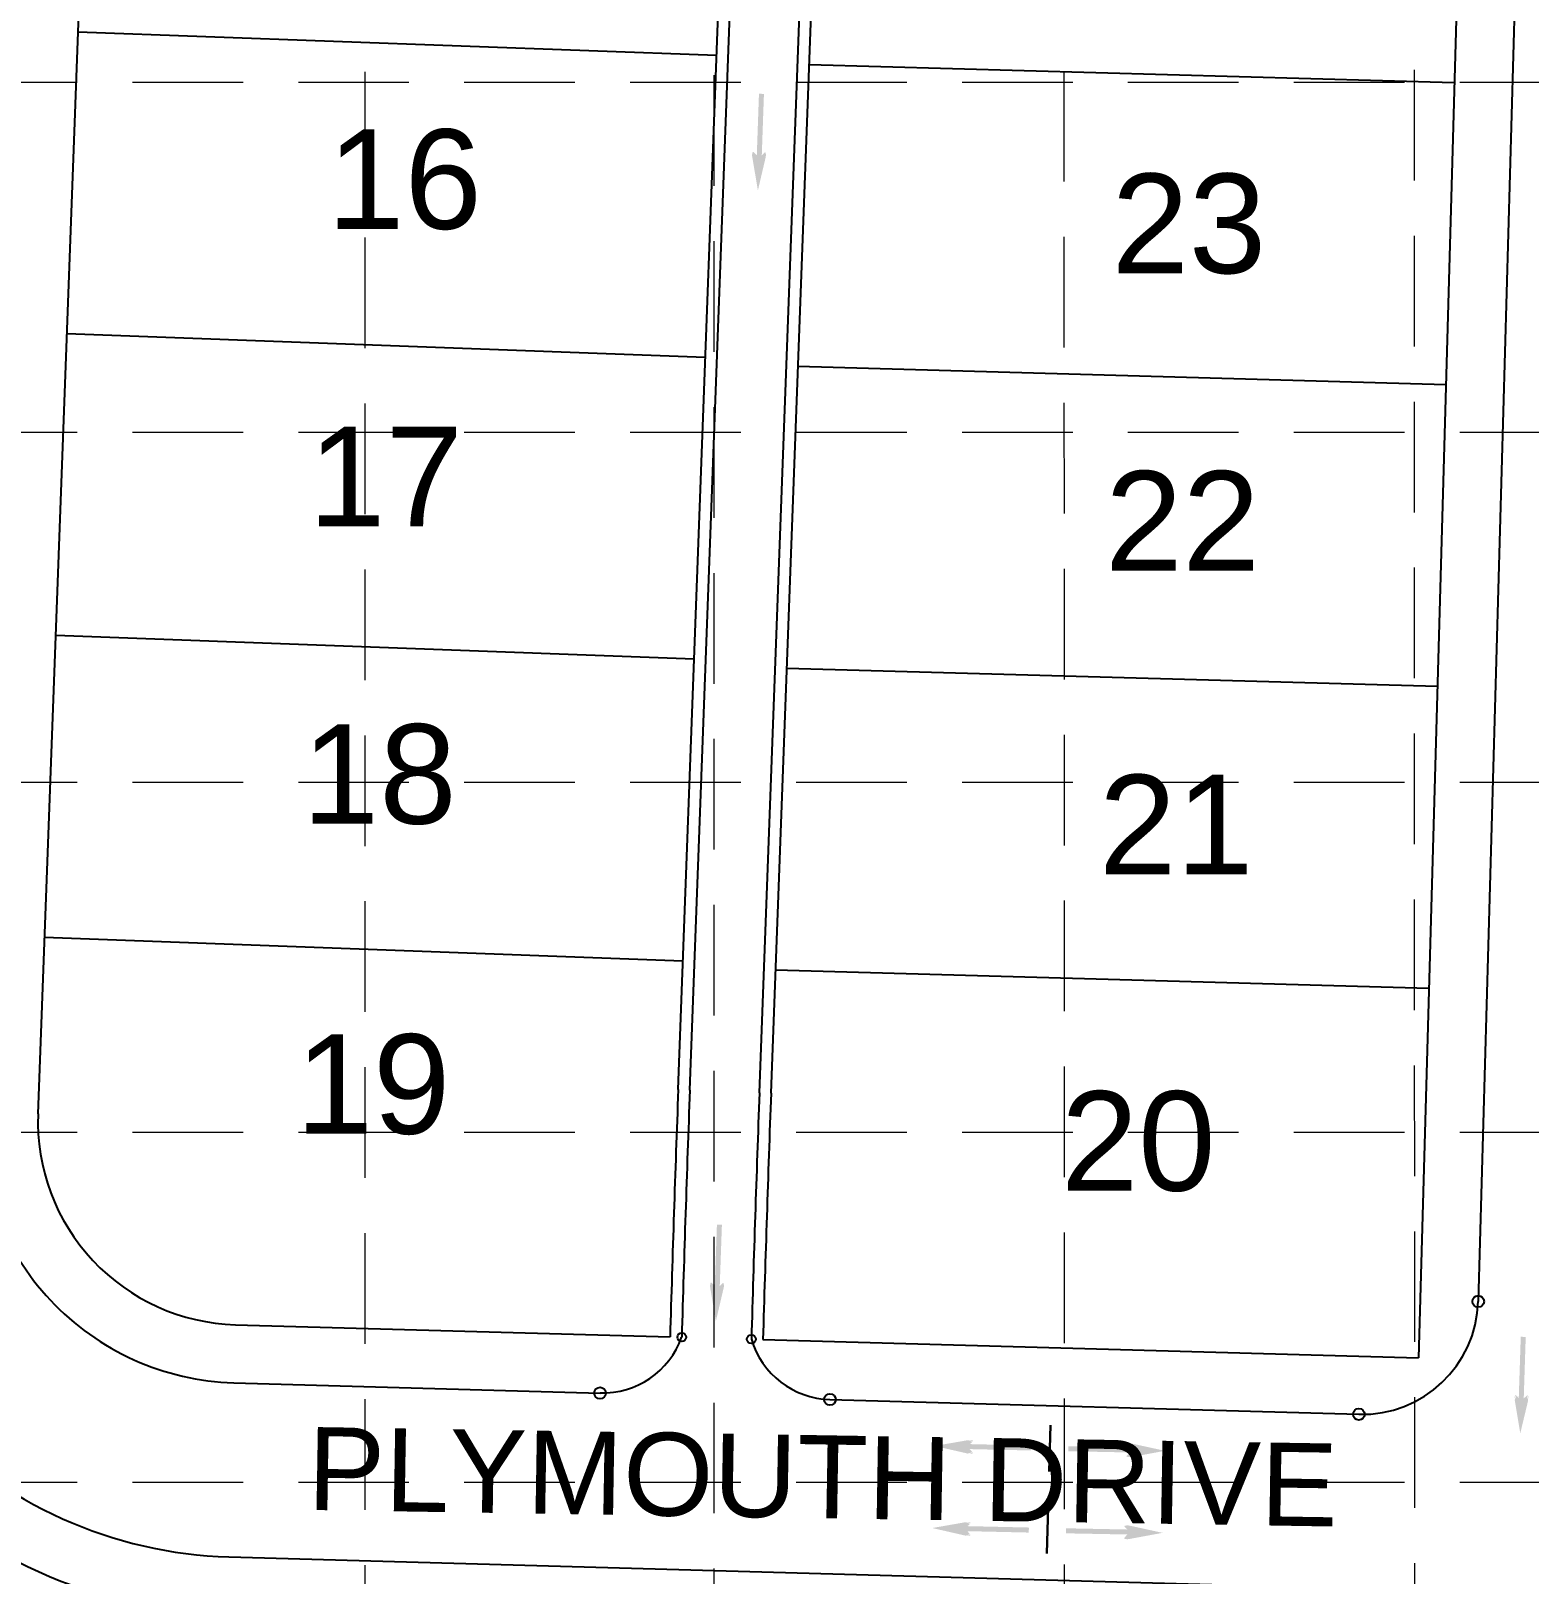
# Model space of a CAD drawing. Header units: inches. Extents: x 3312 to 5850, y 7905 to 11961.
# Drawn here: x 5280.4 to 5551.3, y 10042.5 to 10321.6 of the extents above; entities that cross this region are included whole.
import ezdxf
from ezdxf.enums import TextEntityAlignment as Align

# ---------------------------------------------------------------- set-up
doc = ezdxf.new("R2010")
doc.units = ezdxf.units.IN
doc.header["$LTSCALE"] = 80
doc.header["$MEASUREMENT"] = 0
doc.linetypes.add('HIDDEN', pattern=[0.375, 0.25, -0.125])
for name, color, linetype in [('1 LOT NUMBER', 7, 'Continuous'), ('grid', 254, 'HIDDEN'), ('LOT NUM', 7, 'Continuous'), ('LOTLINE', 7, 'Continuous'), ('PAVING', 7, 'Continuous'), ('ROW', 7, 'Continuous')]:
    doc.layers.add(name, color=color, linetype=linetype)
doc.styles.get("Standard").update_dxf_attribs({"font": 'ARIAL.TTF', "height": 25})

msp = doc.modelspace()

# ---------------------------------------------------------------- hatches: boundary and pattern name
at = {"layer": 'PAVING'}
h = msp.add_hatch(color=256, dxfattribs=at)
edge = h.paths.add_edge_path()
edge.add_line((5413.13, 10299.61), (5412.58, 10299.07))
edge.add_line((5412.58, 10299.07), (5412.97, 10310.17))
edge.add_line((5412.97, 10310.17), (5412.07, 10310.21))
edge.add_line((5412.07, 10310.21), (5411.68, 10299.1))
edge.add_line((5411.68, 10299.1), (5411.06, 10299.7))
edge.add_line((5411.06, 10299.7), (5411.06, 10299.7))
edge.add_ellipse((5411, 10299.13), major_axis=(0.021, 0.588), ratio=0.285714, start_angle=345.5033, end_angle=485.8315)
edge.add_line((5410.85, 10298.79), (5410.85, 10298.8))
edge.add_line((5410.85, 10298.8), (5411.88, 10292.74))
edge.add_line((5411.88, 10292.74), (5413.28, 10298.71))
edge.add_line((5413.28, 10298.71), (5413.28, 10298.71))
edge.add_ellipse((5413.15, 10299.05), major_axis=(0.021, 0.588), ratio=0.285714, start_angle=235.2731, end_angle=377.1827)
edge.add_line((5413.12, 10299.62), (5413.13, 10299.61))
edge.add_line((5413.13, 10299.61), (5413.13, 10299.61))
edge.add_line((5413.13, 10299.61), (5413.13, 10299.61))
h = msp.add_hatch(color=256, dxfattribs=at)
edge = h.paths.add_edge_path()
edge.add_line((5405.53, 10095.16), (5404.98, 10094.61))
edge.add_line((5404.98, 10094.61), (5405.37, 10105.72))
edge.add_line((5405.37, 10105.72), (5404.47, 10105.75))
edge.add_line((5404.47, 10105.75), (5404.08, 10094.65))
edge.add_line((5404.08, 10094.65), (5403.46, 10095.25))
edge.add_line((5403.46, 10095.25), (5403.46, 10095.25))
edge.add_ellipse((5403.4, 10094.68), major_axis=(0.021, 0.588), ratio=0.285714, start_angle=345.5033, end_angle=485.8315)
edge.add_line((5403.25, 10094.34), (5403.25, 10094.34))
edge.add_line((5403.25, 10094.34), (5404.28, 10088.29))
edge.add_line((5404.28, 10088.29), (5405.68, 10094.26))
edge.add_line((5405.68, 10094.26), (5405.68, 10094.26))
edge.add_ellipse((5405.56, 10094.6), major_axis=(0.021, 0.588), ratio=0.285714, start_angle=235.2731, end_angle=377.1827)
edge.add_line((5405.53, 10095.16), (5405.53, 10095.16))
edge.add_line((5405.53, 10095.16), (5405.53, 10095.16))
edge.add_line((5405.53, 10095.16), (5405.53, 10095.16))
h = msp.add_hatch(color=256, dxfattribs=at)
edge = h.paths.add_edge_path()
edge.add_line((5548.93, 10074.94), (5549.44, 10074.35))
edge.add_line((5549.44, 10074.35), (5549.8, 10085.46))
edge.add_line((5549.8, 10085.46), (5550.7, 10085.43))
edge.add_line((5550.7, 10085.43), (5550.34, 10074.32))
edge.add_line((5550.34, 10074.32), (5551, 10074.88))
edge.add_line((5551, 10074.88), (5551, 10074.88))
edge.add_ellipse((5551.02, 10074.31), major_axis=(0.019, 0.588), ratio=0.285714, start_angle=-125.8315, end_angle=14.4967, ccw=False)
edge.add_line((5551.15, 10073.96), (5551.14, 10073.96))
edge.add_line((5551.14, 10073.96), (5549.71, 10067.99))
edge.add_line((5549.71, 10067.99), (5548.71, 10074.05))
edge.add_line((5548.71, 10074.05), (5548.71, 10074.05))
edge.add_ellipse((5548.86, 10074.38), major_axis=(0.019, 0.588), ratio=0.285714, start_angle=-17.1827, end_angle=124.7269, ccw=False)
edge.add_line((5548.93, 10074.94), (5548.93, 10074.94))
edge.add_line((5548.93, 10074.94), (5548.93, 10074.94))
edge.add_line((5548.93, 10074.94), (5548.93, 10074.94))
at = {"layer": 'PAVING', "linetype": 'Continuous', "lineweight": 30}
h = msp.add_hatch(color=256, dxfattribs=at)
edge = h.paths.add_edge_path()
edge.add_line((5450.77, 10066.57), (5450.19, 10066.05))
edge.add_line((5450.19, 10066.05), (5461.3, 10065.8))
edge.add_line((5461.3, 10065.8), (5461.28, 10064.9))
edge.add_line((5461.28, 10064.9), (5450.17, 10065.15))
edge.add_line((5450.17, 10065.15), (5450.74, 10064.5))
edge.add_line((5450.74, 10064.5), (5450.74, 10064.5))
edge.add_ellipse((5450.17, 10064.47), major_axis=(0.588, -0.013), ratio=0.285714, start_angle=-125.8315, end_angle=14.4967, ccw=False)
edge.add_line((5449.82, 10064.34), (5449.82, 10064.34))
edge.add_line((5449.82, 10064.34), (5443.83, 10065.72))
edge.add_line((5443.83, 10065.72), (5449.88, 10066.77))
edge.add_line((5449.88, 10066.77), (5449.88, 10066.77))
edge.add_ellipse((5450.21, 10066.63), major_axis=(0.588, -0.013), ratio=0.285714, start_angle=-17.1827, end_angle=124.7269, ccw=False)
edge.add_line((5450.77, 10066.57), (5450.77, 10066.57))
edge.add_line((5450.77, 10066.57), (5450.77, 10066.57))
edge.add_line((5450.77, 10066.57), (5450.77, 10066.57))
h = msp.add_hatch(color=256, dxfattribs=at)
edge = h.paths.add_edge_path()
edge.add_line((5478.58, 10065.98), (5479.13, 10065.45))
edge.add_line((5479.13, 10065.45), (5468.02, 10065.66))
edge.add_line((5468.02, 10065.66), (5468, 10064.76))
edge.add_line((5468, 10064.76), (5479.11, 10064.54))
edge.add_line((5479.11, 10064.54), (5478.52, 10063.92))
edge.add_line((5478.52, 10063.92), (5478.52, 10063.92))
edge.add_ellipse((5479.09, 10063.86), major_axis=(-0.588, 0.011), ratio=0.285714, start_angle=345.5033, end_angle=485.8315)
edge.add_line((5479.43, 10063.72), (5479.43, 10063.72))
edge.add_line((5479.43, 10063.72), (5485.47, 10064.84))
edge.add_line((5485.47, 10064.84), (5479.48, 10066.15))
edge.add_line((5479.48, 10066.15), (5479.48, 10066.15))
edge.add_ellipse((5479.14, 10066.02), major_axis=(-0.588, 0.011), ratio=0.285714, start_angle=235.2731, end_angle=377.1827)
edge.add_line((5478.58, 10065.98), (5478.58, 10065.98))
edge.add_line((5478.58, 10065.98), (5478.58, 10065.98))
edge.add_line((5478.58, 10065.98), (5478.58, 10065.98))
h = msp.add_hatch(color=256, dxfattribs=at)
edge = h.paths.add_edge_path()
edge.add_line((5450.34, 10051.73), (5449.76, 10051.22))
edge.add_line((5449.76, 10051.22), (5460.87, 10050.97))
edge.add_line((5460.87, 10050.97), (5460.85, 10050.06))
edge.add_line((5460.85, 10050.06), (5449.74, 10050.31))
edge.add_line((5449.74, 10050.31), (5450.3, 10049.66))
edge.add_line((5450.3, 10049.66), (5450.3, 10049.66))
edge.add_ellipse((5449.73, 10049.63), major_axis=(0.588, -0.013), ratio=0.285714, start_angle=-125.8315, end_angle=14.4967, ccw=False)
edge.add_line((5449.39, 10049.5), (5449.39, 10049.51))
edge.add_line((5449.39, 10049.51), (5443.4, 10050.88))
edge.add_line((5443.4, 10050.88), (5449.45, 10051.94))
edge.add_line((5449.45, 10051.94), (5449.45, 10051.94))
edge.add_ellipse((5449.78, 10051.79), major_axis=(0.588, -0.013), ratio=0.285714, start_angle=-17.1827, end_angle=124.7269, ccw=False)
edge.add_line((5450.34, 10051.73), (5450.34, 10051.73))
edge.add_line((5450.34, 10051.73), (5450.34, 10051.73))
edge.add_line((5450.34, 10051.73), (5450.34, 10051.73))
h = msp.add_hatch(color=256, dxfattribs=at)
edge = h.paths.add_edge_path()
edge.add_line((5478.14, 10051.15), (5478.7, 10050.61))
edge.add_line((5478.7, 10050.61), (5467.59, 10050.83))
edge.add_line((5467.59, 10050.83), (5467.57, 10049.92))
edge.add_line((5467.57, 10049.92), (5478.68, 10049.71))
edge.add_line((5478.68, 10049.71), (5478.09, 10049.08))
edge.add_line((5478.09, 10049.08), (5478.09, 10049.08))
edge.add_ellipse((5478.66, 10049.03), major_axis=(-0.588, 0.011), ratio=0.285714, start_angle=345.5033, end_angle=485.8315)
edge.add_line((5479, 10048.88), (5479, 10048.89))
edge.add_line((5479, 10048.89), (5485.04, 10050.01))
edge.add_line((5485.04, 10050.01), (5479.04, 10051.32))
edge.add_line((5479.04, 10051.32), (5479.04, 10051.32))
edge.add_ellipse((5478.71, 10051.18), major_axis=(-0.588, 0.011), ratio=0.285714, start_angle=235.2731, end_angle=377.1827)
edge.add_line((5478.14, 10051.15), (5478.14, 10051.15))
edge.add_line((5478.14, 10051.15), (5478.14, 10051.15))
edge.add_line((5478.14, 10051.15), (5478.14, 10051.15))

# ---------------------------------------------------------------- linework, layer by layer
at = {"layer": 'grid', "color": 252, "linetype": 'HIDDEN', "lineweight": 0}
for p, q in [((5341.12, 8224.19), (5340.64, 11895.62)), ((5404.06, 8223.54), (5403.92, 11895.62)), ((5467.39, 8224.31), (5467.19, 11895.62)), ((5530.78, 8224.52), (5530.47, 11895.62)), ((3378.79, 10312.29), (5783.3, 10312.29)), ((3378.79, 10249.01), (5783.3, 10249.01)), ((3378.79, 10185.74), (5783.3, 10185.74)), ((3378.79, 10122.46), (5783.3, 10122.46)), ((3378.79, 10059.18), (5783.3, 10059.18))]:
    msp.add_line(p, q, dxfattribs=at)
at = {"layer": 'LOTLINE'}
for p, q in [((5288.98, 10321.42), (5404.4, 10317.15)), ((5421.15, 10315.5), (5537.78, 10312.23)), ((5286.95, 10266.86), (5402.37, 10262.58)), ((5419.12, 10260.94), (5536.25, 10257.66)), ((5284.93, 10212.3), (5400.35, 10208.02)), ((5417.1, 10206.37), (5534.72, 10203.08)), ((5282.91, 10157.74), (5398.33, 10153.46)), ((5415.08, 10151.81), (5533.19, 10148.5))]:
    msp.add_line(p, q, dxfattribs=at)
at = {"layer": 'PAVING'}
for p, q in [((5570.35, 11098.85), (5542.11, 10091.85)), ((5399.56, 10130.06), (5410.43, 10423.29)), ((5412.16, 10129.59), (5423.02, 10422.82)), ((5317.12, 10077.15), (5383.34, 10075.29)), ((5424.9, 10074.12), (5520.53, 10071.44)), ((5316.24, 10045.66), (5519.65, 10039.96))]:
    msp.add_line(p, q, dxfattribs=at)
at = {"layer": 'PAVING', "linetype": 'Continuous', "lineweight": 30}
for p, q in [((5464.54, 10061.09), (5464.76, 10069.48)), ((5464.11, 10046.25), (5464.33, 10054.65))]:
    msp.add_line(p, q, dxfattribs=at)
at = {"layer": 'PAVING'}
for centre, radius in [((5542.11, 10091.85), 1.05), ((5398.1, 10085.38), 0.788), ((5410.69, 10085.03), 0.788), ((5383.34, 10075.29), 1.05), ((5424.9, 10074.12), 1.05), ((5520.53, 10071.44), 1.05)]:
    msp.add_circle(centre, radius, dxfattribs=at)
for centre, radius, start, end in [((10652.26, 9935.41), 5256.3, 177.87775, 178.36502), ((10652.26, 9935.41), 5243.7, 177.87775, 178.36495), ((5318.45, 10124.38), 78.75, 177.8777, 268.3939), ((5318.45, 10124.38), 47.25, 177.8777, 268.3939), ((5521.12, 10092.43), 21, 268.3939, 358.3939), ((5383.76, 10090.51), 15.22, 268.3939, 340.3138), ((5425.29, 10089.34), 15.22, 196.4732, 268.5068)]:
    msp.add_arc(centre, radius, start, end, dxfattribs=at)
at = {"layer": 'ROW'}
for p, q in [((5281.72, 10125.74), (5318.71, 11123.7)), ((5560.29, 11114.75), (5531.32, 10081.64)), ((5397.47, 10130.14), (5408.33, 10423.37)), ((5414.25, 10129.51), (5425.12, 10422.75)), ((5317.42, 10087.64), (5396, 10085.44)), ((5412.79, 10084.97), (5531.32, 10081.64))]:
    msp.add_line(p, q, dxfattribs=at)
for centre, radius, start, end in [((10652.26, 9935.41), 5258.4, 177.87775, 178.36503), ((10652.26, 9935.41), 5241.6, 177.87775, 178.36494), ((5318.45, 10124.38), 89.25, 177.8777, 268.3939), ((5318.45, 10124.38), 36.75, 177.8777, 268.3939)]:
    msp.add_arc(centre, radius, start, end, dxfattribs=at)

# ---------------------------------------------------------------- texts
at = {"layer": '1 LOT NUMBER'}
for s, p in [('16', (5334.01, 10294.77)), ('23', (5475.81, 10286.76)), ('17', (5330.58, 10241)), ('22', (5474.66, 10232.99)), ('18', (5329.44, 10187.22)), ('21', (5473.52, 10178.07)), ('19', (5328.3, 10131.16)), ('20', (5466.66, 10120.86))]:
    msp.add_text(s, height=18, dxfattribs=at).set_placement(p, align=Align.MIDDLE_LEFT)
at = {"layer": 'LOT NUM'}
msp.add_text('PLYMOUTH DRIVE', height=15, rotation=359.0713, dxfattribs=at).set_placement((5330.48, 10061.66), align=Align.MIDDLE_LEFT)

doc.saveas('drawing.dxf')
